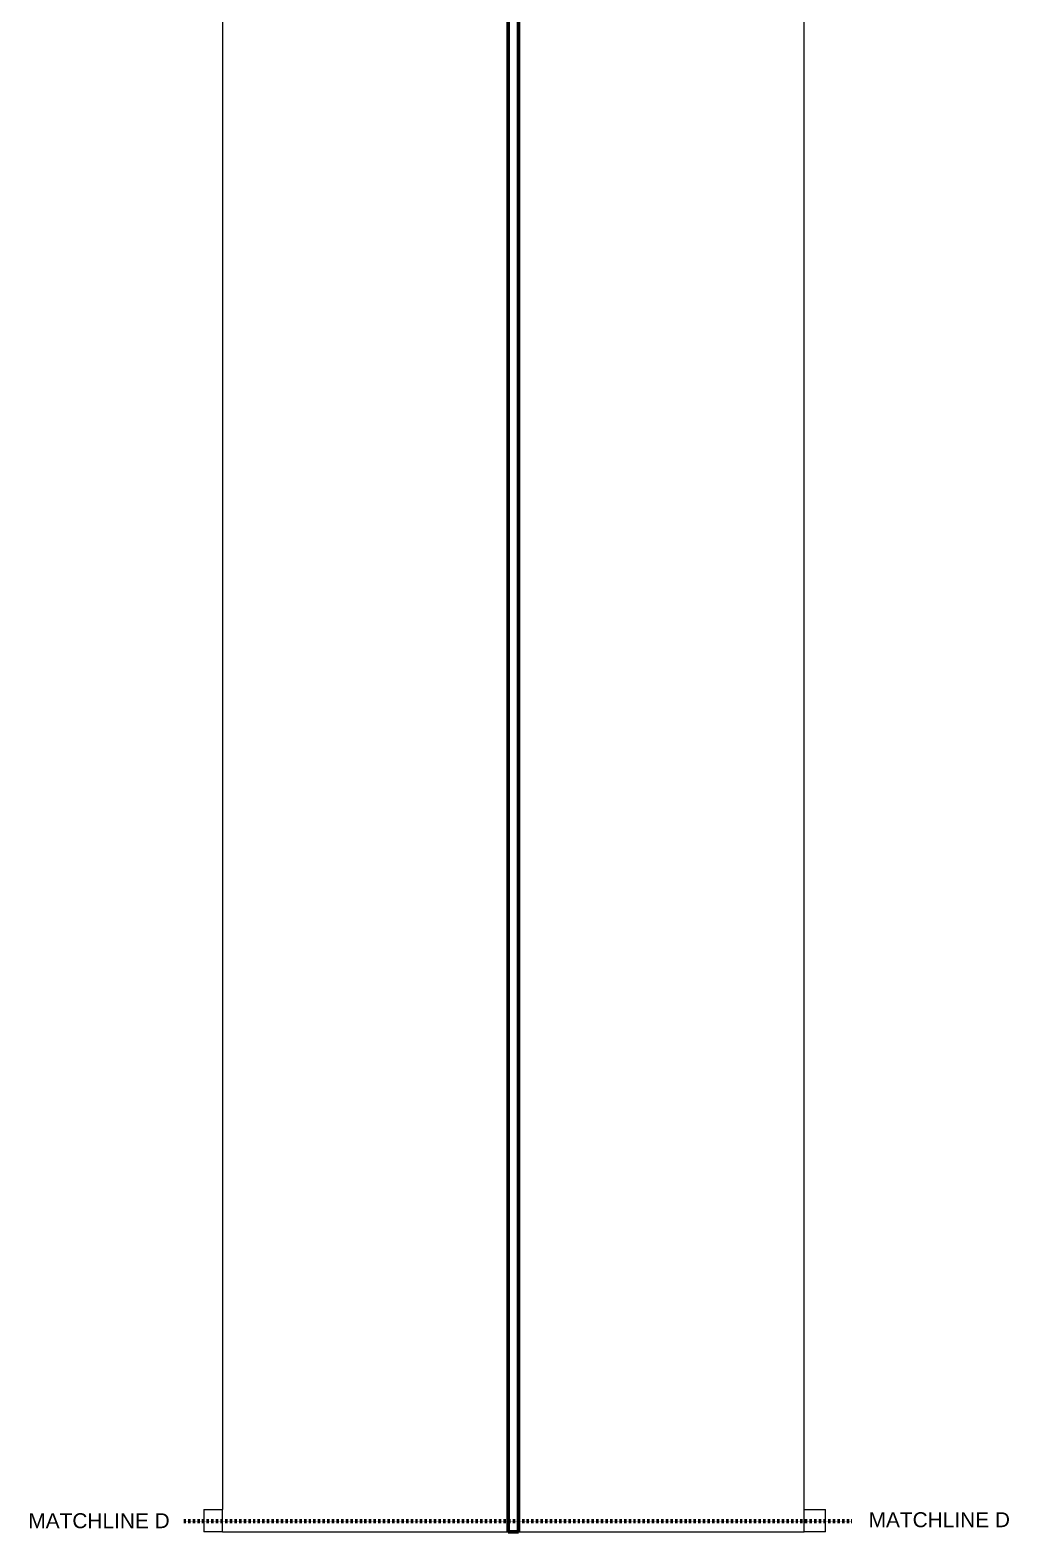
# Model space of a CAD drawing. Header units: inches. Extents: x -1176 to 1482, y -2527 to 978.
# Drawn here: x -1175 to -388, y -2527 to -1320 of the extents above; entities that cross this region are included whole.
import ezdxf

# ---------------------------------------------------------------- set-up
doc = ezdxf.new("R2010")
doc.units = ezdxf.units.IN
doc.header["$MEASUREMENT"] = 0
doc.linetypes.add('Dash', pattern=[0.25, 0.125, -0.125])
for name, color, linetype, lineweight in [('A-ANNO-MATC', 214, 'Dash', 140), ('A-ROOF', 132, 'Continuous', 18), ('A-WALL', 113, 'Continuous', 18), ('G-ANNO-TEXT', 231, 'Continuous', 9)]:
    doc.layers.add(name, color=color, linetype=linetype, lineweight=lineweight)
doc.styles.add('Swis721 Lt BT_1', font='swissl.ttf', dxfattribs={"height": 12})

msp = doc.modelspace()

# ---------------------------------------------------------------- linework, layer by layer
at = {"layer": 'A-ANNO-MATC'}
msp.add_line((-1051, -2518.1), (-514, -2518.1), dxfattribs=at)
at = {"layer": 'A-ROOF'}
for p, q in [((-552.5, -2526.8), (-552.5, -1260.2)), ((-1020, -1284.2), (-1020, -2508.8)), ((-1020, -2526.8), (-790.4, -2526.8)), ((-782.1, -2526.8), (-552.5, -2526.8))]:
    msp.add_line(p, q, dxfattribs=at)
at = {"layer": 'A-ROOF', "lineweight": 60}
for p, q in [((-790.4, -1284.2), (-790.4, -2526.8)), ((-782.1, -2526.8), (-782.1, -1284.2)), ((-790.4, -2526.8), (-782.1, -2526.8))]:
    msp.add_line(p, q, dxfattribs=at)
at = {"layer": 'A-WALL', "lineweight": 9}
for p, q in [((-1035.1, -2508.8), (-1020, -2508.8)), ((-1035.1, -2508.8), (-1035.1, -2526.8)), ((-1020, -2526.8), (-1020, -2508.8)), ((-552.5, -2508.8), (-535.3, -2508.8)), ((-535.3, -2526.8), (-535.3, -2508.8)), ((-1020, -2526.8), (-1035.1, -2526.8)), ((-535.3, -2526.8), (-552.5, -2526.8))]:
    msp.add_line(p, q, dxfattribs=at)

# ---------------------------------------------------------------- texts
at = {"layer": 'G-ANNO-TEXT', "color": 7, "char_height": 12, "width": 128.775, "attachment_point": 1, "style": 'Swis721 Lt BT_1'}
for insert in [(-1176.1, -2511.8), (-500.6, -2511)]:
    msp.add_mtext('MATCHLINE D', dxfattribs=dict(at, insert=insert))

doc.saveas('drawing.dxf')
